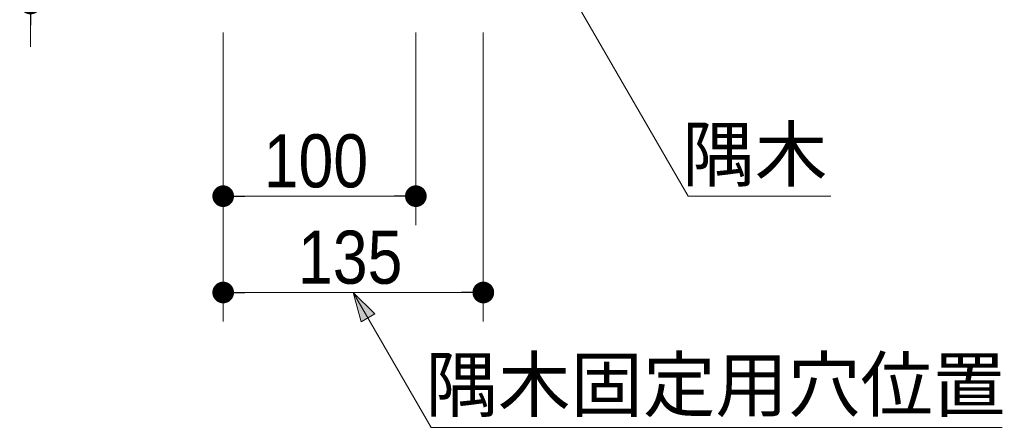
# Model space of a CAD drawing. Units: millimetres, scale not verified. Extents: x -4547 to 4547, y -2284 to 2284.
# Drawn here: x -3995 to -3485, y -1620 to -1408 of the extents above; entities that cross this region are included whole.
import ezdxf
from ezdxf.enums import TextEntityAlignment as Align

# ---------------------------------------------------------------- set-up
doc = ezdxf.new("R2010")
doc.units = ezdxf.units.MM
doc.header["$LTSCALE"] = 20
doc.header["$PDMODE"] = 32
doc.header["$PDSIZE"] = 10
for name, color, linetype, lineweight in [('0-2_2寸法-2', 7, 'Continuous', 15), ('0-3_0', 7, 'Continuous', 25), ('0-5_2寸法-1', 7, 'Continuous', 15), ('0-6_2寸法-3', 7, 'Continuous', 15)]:
    doc.layers.add(name, color=color, linetype=linetype, lineweight=lineweight)
doc.layers.add('0-4_Defpoints', color=7, linetype='Continuous')
doc.styles.add('ＭＳ Ｐゴシック', font='')
doc.styles.get('ＭＳ Ｐゴシック').set_extended_font_data('MS PGothic')

# ---------------------------------------------------------------- blocks, each defined once
blk = doc.blocks.new('_Dot')
at = {"layer": '0-3_0'}
blk.add_line((-10, 0), (-20, 0), dxfattribs=at)
for points in [[(0, 0), (-4.26, 9.05), (-3.09, 9.51)], [(0, 0), (-3.09, 9.51), (-1.87, 9.82)], [(0, 0), (-1.87, 9.82), (-0.63, 9.98)], [(0, 0), (-0.63, 9.98), (0.63, 9.98)], [(0, 0), (0.63, 9.98), (1.87, 9.82)], [(0, 0), (1.87, 9.82), (3.09, 9.51)], [(0, 0), (3.09, 9.51), (4.26, 9.05)], [(0, 0), (-10, 0), (-9.92, 1.25)], [(0, 0), (-9.92, -1.25), (-10, 0)], [(0, 0), (-9.92, 1.25), (-9.69, 2.49)], [(0, 0), (-9.69, -2.49), (-9.92, -1.25)], [(0, 0), (-9.69, 2.49), (-9.3, 3.68)], [(0, 0), (-9.3, -3.68), (-9.69, -2.49)], [(0, 0), (-9.3, 3.68), (-8.76, 4.82)], [(0, 0), (-8.76, -4.82), (-9.3, -3.68)], [(0, 0), (-8.76, 4.82), (-8.09, 5.88)], [(0, 0), (-8.09, -5.88), (-8.76, -4.82)], [(0, 0), (-8.09, 5.88), (-7.29, 6.85)], [(0, 0), (-7.29, -6.85), (-8.09, -5.88)], [(0, 0), (-7.29, 6.85), (-6.37, 7.71)], [(0, 0), (-6.37, -7.71), (-7.29, -6.85)], [(0, 0), (-6.37, 7.71), (-5.36, 8.44)], [(0, 0), (-5.36, -8.44), (-6.37, -7.71)], [(0, 0), (-5.36, 8.44), (-4.26, 9.05)], [(0, 0), (-4.26, -9.05), (-5.36, -8.44)], [(0, 0), (-3.09, -9.51), (-4.26, -9.05)], [(0, 0), (-1.87, -9.82), (-3.09, -9.51)], [(0, 0), (-0.63, -9.98), (-1.87, -9.82)], [(0, 0), (0.63, -9.98), (-0.63, -9.98)], [(0, 0), (4.26, 9.05), (5.36, 8.44)], [(0, 0), (5.36, 8.44), (6.37, 7.71)], [(0, 0), (6.37, 7.71), (7.29, 6.85)], [(0, 0), (7.29, 6.85), (8.09, 5.88)], [(0, 0), (8.09, 5.88), (8.76, 4.82)], [(0, 0), (8.76, 4.82), (9.3, 3.68)], [(0, 0), (9.3, 3.68), (9.69, 2.49)], [(0, 0), (9.69, 2.49), (9.92, 1.25)], [(0, 0), (9.92, 1.25), (10, 0)], [(0, 0), (1.87, -9.82), (0.63, -9.98)], [(0, 0), (3.09, -9.51), (1.87, -9.82)], [(0, 0), (4.26, -9.05), (3.09, -9.51)], [(0, 0), (5.36, -8.44), (4.26, -9.05)], [(0, 0), (6.37, -7.71), (5.36, -8.44)], [(0, 0), (7.29, -6.85), (6.37, -7.71)], [(0, 0), (8.09, -5.88), (7.29, -6.85)], [(0, 0), (8.76, -4.82), (8.09, -5.88)], [(0, 0), (9.3, -3.68), (8.76, -4.82)], [(0, 0), (9.69, -2.49), (9.3, -3.68)], [(0, 0), (9.92, -1.25), (9.69, -2.49)], [(0, 0), (10, 0), (9.92, -1.25)]]:
    blk.add_solid(points, dxfattribs=at)

msp = doc.modelspace()

# ---------------------------------------------------------------- linework, layer by layer
at = {"layer": '0-2_2寸法-2'}
msp.add_line((-3989.63, -1411.26), (-3989.63, -1422.51), dxfattribs=at)
at = {"layer": '0-4_Defpoints'}
for p in [(-3889.63, -1500), (-3754.63, -1550)]:
    msp.add_point(p, dxfattribs=at)
at = {"layer": '0-5_2寸法-1'}
for p, q in [((-3889.63, -1415), (-3889.63, -1515)), ((-3789.63, -1415), (-3789.63, -1515)), ((-3754.63, -1415), (-3754.63, -1565)), ((-3800.88, -1500), (-3878.37, -1500)), ((-3889.63, -1515), (-3889.63, -1565)), ((-3878.37, -1550), (-3765.88, -1550))]:
    msp.add_line(p, q, dxfattribs=at)
at = {"layer": '0-6_2寸法-3'}
for points in [[(-3574.33, -1500), (-3648.41, -1500), (-3724.63, -1368)], [(-3485.38, -1620), (-3781.71, -1620), (-3822.13, -1550)]]:
    msp.add_lwpolyline(points, dxfattribs=at)
at = {"layer": '0-6_2寸法-3', "lineweight": 5}
msp.add_lwpolyline([(-3818.04, -1565.23), (-3822.13, -1550), (-3810.97, -1561.15)], close=True, dxfattribs=at)
at = {"layer": '0-6_2寸法-3'}
msp.add_solid([(-3818.04, -1565.23), (-3810.97, -1561.15), (-3822.13, -1550)], dxfattribs=at)

# ---------------------------------------------------------------- block references
at = {"layer": '0-2_2寸法-2', "xscale": 0.5627563, "yscale": 0.5627563, "rotation": 90}
msp.add_blockref('_Dot', (-3989.63, -1400), dxfattribs=at)
at = {"layer": '0-5_2寸法-1', "xscale": 0.5627563, "yscale": 0.5627563, "rotation": 180}
for p in [(-3889.63, -1500), (-3889.63, -1550)]:
    msp.add_blockref('_Dot', p, dxfattribs=at)
at = {"layer": '0-5_2寸法-1', "xscale": 0.5627563, "yscale": 0.5627563}
for p in [(-3789.63, -1500), (-3754.63, -1550)]:
    msp.add_blockref('_Dot', p, dxfattribs=at)

# ---------------------------------------------------------------- texts
at = {"layer": '0-5_2寸法-1', "style": 'ＭＳ Ｐゴシック', "width": 0.9}
for s, p in [('100', (-3868.58, -1503.72)), ('135', (-3850.79, -1553.72))]:
    msp.add_text(s, height=27.57, dxfattribs=at).set_placement(p, align=Align.BOTTOM_LEFT)
at = {"layer": '0-6_2寸法-3', "style": 'ＭＳ Ｐゴシック'}
for s, p in [('隅木', (-3651.31, -1500.27)), ('隅木固定用穴位置', (-3784.6, -1619.84))]:
    msp.add_text(s, height=27.57, dxfattribs=at).set_placement(p, align=Align.BOTTOM_LEFT)

doc.saveas('drawing.dxf')
